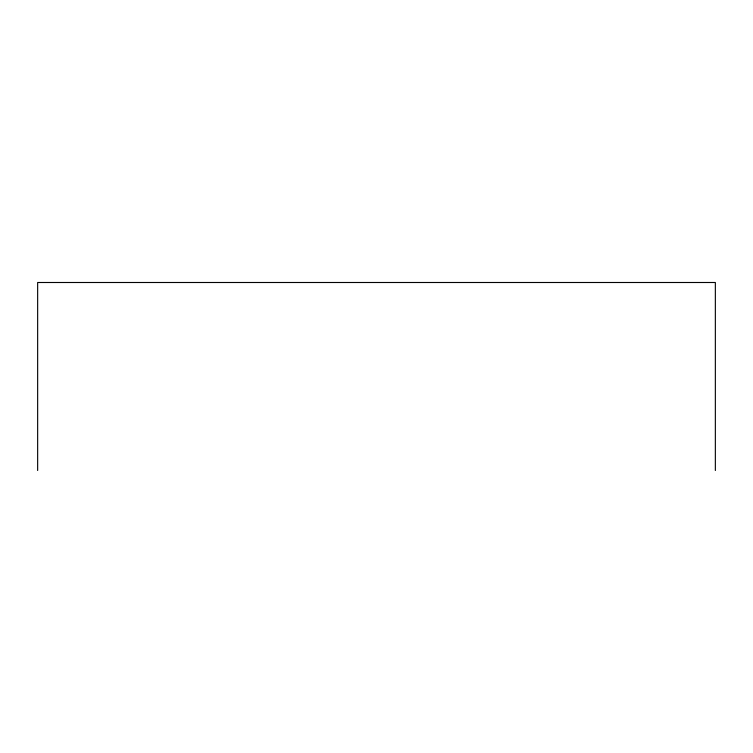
<?xml version="1.0" encoding="UTF-8"?>
<svg xmlns="http://www.w3.org/2000/svg" width="753" height="753" viewBox="0 0 753 753"><rect width="100%" height="100%" fill="white"/><g stroke="black" fill="none" stroke-linecap="round" stroke-linejoin="round"><path stroke-width="1.13" d="M715.35 470.503L715.35 282.497L37.65 282.497L37.65 470.503"/></g></svg>
